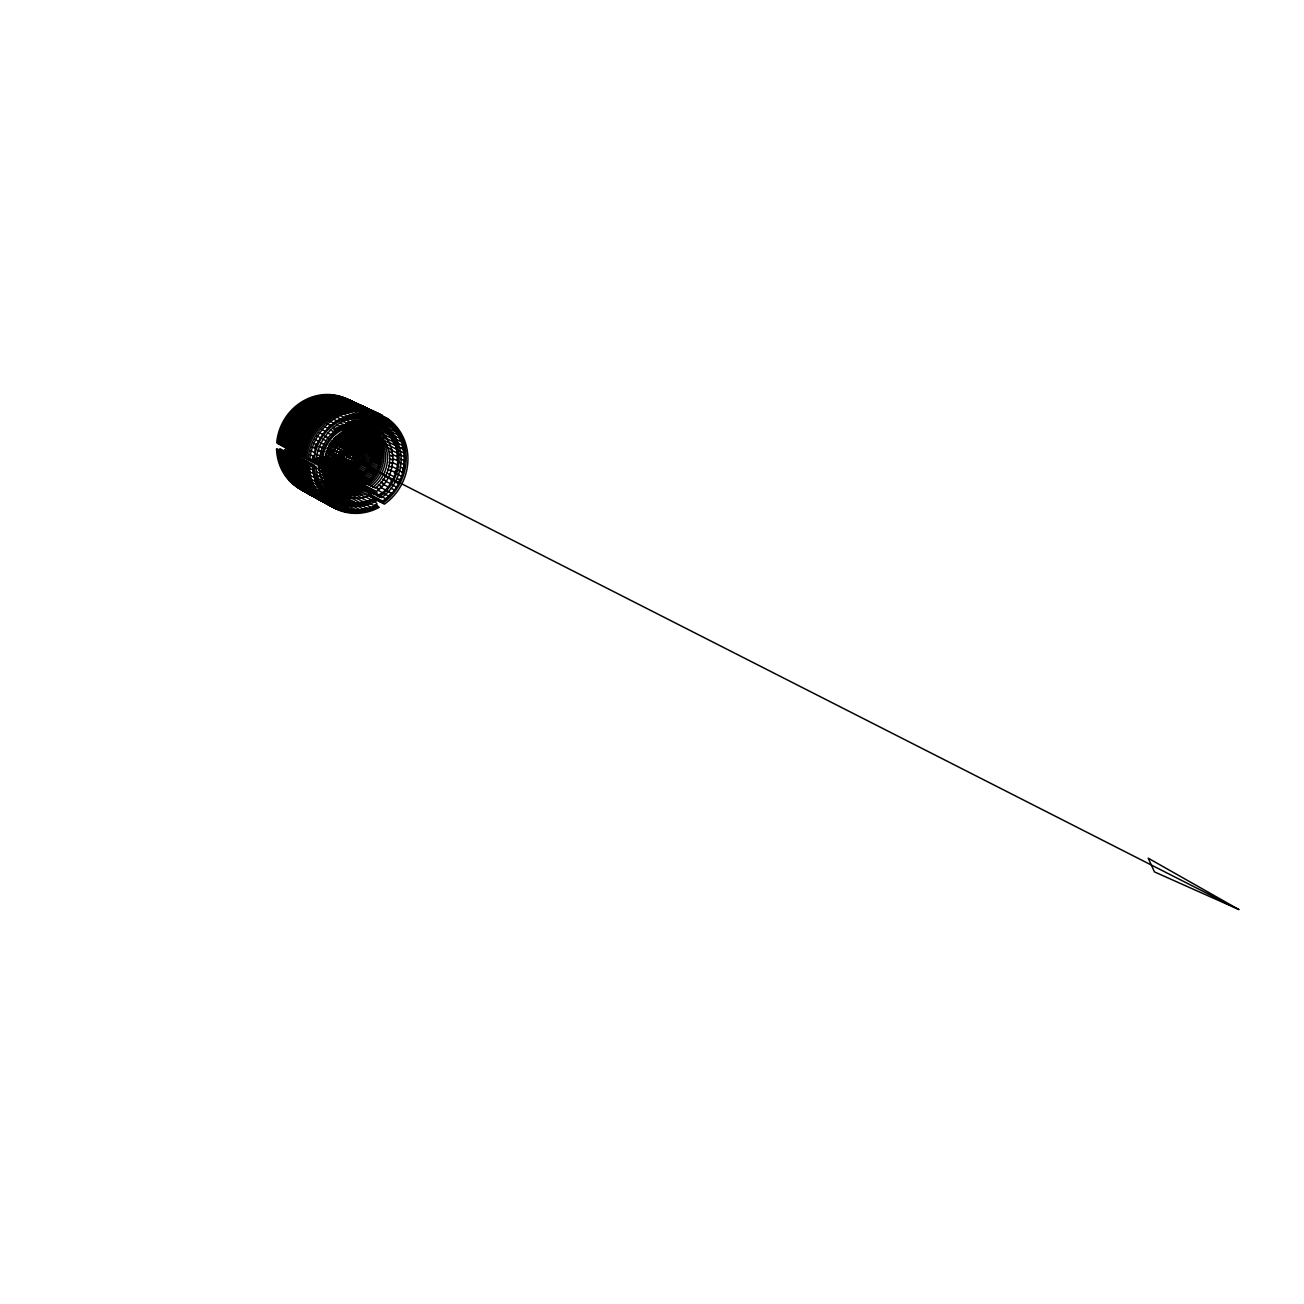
<?xml version="1.0" encoding="UTF-8"?>
<svg xmlns="http://www.w3.org/2000/svg" width="1304" height="1304" viewBox="0 0 1304 1304"><rect width="100%" height="100%" fill="white"/><g stroke="black" fill="none" stroke-linecap="round" stroke-linejoin="round"><path stroke-width="1.5" d="M325.87 455.063L325.576 464.746L317.084 460.296L317.149 458.389L325.609 463.67M326.359 464.729L326.652 455.047M371.966 451.233L372.031 449.309M380.833 453.662L380.507 463.295L371.721 458.878M277.948 443.767L277.964 443.425A50.84 47.466 -63.4 0 1 348.07 399.497L382.626 415.617L381.436 414.982A52.16 48.46 -63.3 0 0 309.684 460.133L276.725 442.757A50.791 47.433 -63.4 0 1 346.75 398.894L354.036 402.333M279.056 444.354L279.089 444.012A50.889 47.498 -63.4 0 1 349.244 400.035M280.067 444.876L280.083 444.534A50.938 47.531 -63.4 0 1 350.287 400.524M280.963 445.349L280.979 445.006A50.97 47.563 -63.4 0 1 351.232 400.964M281.729 445.756L281.745 445.414A51.003 47.58 -63.4 0 1 352.047 401.339M282.495 446.164L282.528 445.821A51.035 47.612 -63.4 0 1 352.862 401.73M283.278 446.571L283.294 446.229A51.068 47.629 -63.4 0 1 353.661 402.105L358.095 404.224M284.044 446.979L284.06 446.636A51.1 47.661 -63.4 0 1 354.476 402.48M284.81 447.386L284.826 447.044A51.133 47.677 -63.4 0 1 355.291 402.854M285.592 447.794L285.609 447.451A51.166 47.71 -63.4 0 1 356.106 403.229M286.358 448.201L286.375 447.859A51.198 47.726 -63.4 0 1 356.921 403.604M287.141 448.609L287.157 448.266A51.231 47.759 -63.4 0 1 357.736 403.979L359.725 404.973M287.907 449.016L287.923 448.674A51.263 47.775 -63.4 0 1 358.551 404.37M288.689 449.424L288.706 449.081A51.296 47.808 -63.4 0 1 359.366 404.745L364.647 407.255M289.455 449.831L289.488 449.489A51.329 47.824 -63.4 0 1 360.181 405.12M290.238 450.255L290.27 449.896A51.361 47.857 -63.4 0 1 360.996 405.495M291.02 450.662L291.036 450.304A51.394 47.873 -63.4 0 1 361.827 405.886M291.803 451.07L291.819 450.728A51.426 47.906 -63.4 0 1 362.642 406.261M292.585 451.477L292.601 451.135A51.459 47.922 -63.4 0 1 363.457 406.652M293.367 451.901L293.384 451.543A51.492 47.955 -63.4 0 1 364.289 407.027L370.434 409.945M294.15 452.309L294.166 451.95A51.524 47.971 -63.4 0 1 365.104 407.402M294.932 452.716L294.948 452.374A51.557 48.003 -63.4 0 1 365.935 407.793M295.715 453.14L295.747 452.781A51.589 48.02 -63.4 0 1 366.766 408.168M296.513 453.547L296.53 453.205A51.622 48.052 -63.4 0 1 367.581 408.559M297.296 453.971L297.312 453.613A51.655 48.069 -63.4 0 1 368.413 408.951M298.078 454.379L298.094 454.036A51.687 48.101 -63.4 0 1 369.244 409.326M298.893 454.819L298.909 454.46A51.72 48.134 -63.4 0 1 370.108 409.733L377.883 413.401M299.708 455.243L299.724 454.884A51.752 48.15 -63.4 0 1 370.955 410.124M300.621 455.715L300.637 455.373A51.785 48.183 -63.4 0 1 371.917 410.564M301.599 456.237L301.632 455.895A51.834 48.215 -63.4 0 1 372.96 411.053M302.691 456.807L302.707 456.465A51.867 48.248 -63.4 0 1 374.101 411.575M303.865 457.443L303.897 457.085A51.916 48.281 -63.4 0 1 375.34 412.162M305.152 458.111L305.169 457.753A51.981 48.329 -63.4 0 1 376.677 412.781M306.538 458.845L306.554 458.486A52.03 48.362 -63.3 0 1 378.127 413.45L379.334 414.085M308.037 459.627L308.054 459.285A52.095 48.411 -63.3 0 1 379.725 414.183L380.915 414.819M345.576 455.715L345.772 452.26L355.829 457.199L354.346 454.199L347.304 450.499M347.907 456.889L348.087 453.433M350.417 454.623L350.222 458.079L354.884 460.442L355.095 456.987M359.48 424.11L371.542 429.88A34.426 31.997 -63.3 0 0 325.006 458.535L322.903 457.443A34.377 31.948 -63.3 0 1 369.358 428.837L369.928 429.114M312.911 455.601L312.585 458.307L316.187 460.198L316.513 457.476A45.086 41.891 -63.3 0 1 378.144 421.257L364.745 414.998M314.313 459.204L314.639 456.498A45.004 41.826 -63.3 0 1 376.188 420.344L376.889 420.703M329.928 450.027L328.266 459.611L324.729 457.769M329.015 459.709L330.694 450.124L327.157 448.315M362.479 451.151L361.942 454.183L370.597 458.894M370.271 465.137L371.95 455.601M356.481 458.861L355.829 462.284L353.498 461.111M335.682 447.125L334.688 450.467L341.615 454.004L342.626 450.646L335.698 447.125M336.986 451.64L337.997 448.299M339.301 452.83L340.311 449.472M325.967 454.607L329.423 445.414M326.685 454.868L330.14 445.675M368.755 466.946L368.201 468.397L376.986 472.863L380.426 463.751L370.923 459.073M370.939 461.143L371.624 459.334M379.708 463.49L376.269 472.618L367.63 467.777L370.792 469.815M362.284 486.131L379.464 495.161C390.858 487.044 397.867 473.222 397.769 459.236C398.323 438.356 381.192 422.529 361.681 417.965M331.363 454.379L335.389 445.479M336.09 445.789L332.064 454.688L333.661 464.224M358.763 466.571L362.789 457.72M343.245 458.095L345.087 455.129M345.56 459.285L347.402 456.318M347.875 460.475L349.716 457.492M352.047 458.682L350.205 461.665L352.553 462.855L354.378 459.872M336.188 447.989L338.143 445.088M338.502 449.147L340.458 446.245M342.773 447.419L340.817 450.32L343.148 451.51L345.087 448.576L335.829 443.93M330.14 449.521L335.601 441.404M336.22 441.844L330.76 449.962L327.369 448.217M357.28 465.919L355.34 468.804L364.012 473.271L369.456 465.202L360.735 460.785M360.279 462.822L361.143 461.534M364.631 473.711L370.075 465.642M368.999 493.89L382.822 501.192C409.391 483.963 412.846 439.627 385.528 421.436L363.572 411.184M329.651 445.006L335.861 437.443M330.238 445.512L336.432 437.948M361.289 475.781L362.512 474.281L370.711 479.448M366.75 470.288L367.972 468.788L376.742 473.271L370.597 480.801M360.915 417.198L377.084 424.697C352.227 411.754 321.012 433.287 319.562 460.1L316.073 458.274M362.773 484.273L376.367 491.412C396.514 477.834 399.138 444.077 378.421 429.815M338.355 446.066L341.029 443.882M340.654 447.239L343.343 445.055M345.674 446.212L342.985 448.413L345.315 449.587L347.989 447.386L338.73 442.724M346.13 451.151L348.901 449.065L346.571 447.891M366.277 483.98L366.815 483.588A34.197 31.818 -63.4 0 0 376.432 472.341M367.598 484.68L368.135 484.289A34.23 31.85 -63.4 0 0 369.928 429.766L369.423 429.407M369.097 485.463L369.651 485.072A34.279 31.883 -63.4 0 0 371.444 430.499L370.923 430.124M370.809 486.343L371.347 485.952A34.328 31.915 -63.4 0 0 373.156 431.314L372.634 430.956M372.732 487.354L373.286 486.962A34.377 31.948 -63.3 0 0 375.096 432.243L374.574 431.885M372.553 496.465L371.395 497.264L369.749 496.384L370.906 495.585M373.384 496.906L372.227 497.704L384.37 504.143L385.528 503.328A52.16 48.46 -63.3 0 0 387.565 418.551L364.321 407.712M373.074 498.161L374.232 497.346M377.28 496.139L377.964 495.667A44.955 41.793 -63.3 0 0 380.132 493.955M373.938 498.601L375.096 497.802M374.884 499.106L376.041 498.307M379.056 497.085L379.757 496.612A45.004 41.826 -63.3 0 0 383.588 424.99L381.55 423.474M375.927 499.66L377.084 498.861M377.052 500.263L378.209 499.465M378.29 500.915L379.464 500.117M379.643 501.632L380.801 500.834M381.078 502.399L382.251 501.6A52.03 48.362 -63.3 0 0 391.591 492.782M382.659 503.23L383.832 502.431A52.095 48.411 -63.3 0 0 385.854 417.753L385.56 417.573M361.061 487.598L361.746 487.125A44.385 41.369 -63.4 0 0 363.897 485.43M361.893 488.038L362.577 487.566A44.417 41.386 -63.4 0 0 364.729 485.87M363.425 488.006L360.214 487.142M366.424 486.767A44.483 41.435 -63.4 0 1 364.272 488.446L363.588 488.918L365.397 489.652A34.328 31.915 -63.4 0 1 320.817 463.572L320.784 462.887M364.435 489.375L365.104 488.902A44.515 41.451 -63.4 0 0 367.272 487.207M366.962 490.712L367.647 490.239A44.597 41.516 -63.4 0 0 369.814 488.544M368.494 490.679L366.114 490.255L366.799 489.782A44.564 41.5 -63.4 0 0 368.967 488.087M369.57 492.081L370.255 491.608A44.678 41.581 -63.4 0 0 372.422 489.897M371.64 493.173L372.325 492.7A44.76 41.646 -63.4 0 0 374.509 491.005M370.58 496.824L371.738 496.025M374.183 494.509L374.867 494.037A44.841 41.712 -63.4 0 0 377.052 492.325M369.896 480.41L361.762 485.447L349.716 479.122M362.121 486.131L370.255 481.094M341.273 466.962L344.174 465.169M344.223 466.05L341.632 467.631L336.562 465.006M347.141 473.922L358.323 467.093L354.721 465.251M348.804 473.792L350.091 472.993M353.074 480.899L364.256 474.086M336.204 437.133L344.403 432.097M336.579 437.834L344.761 432.798M335.992 441.029L344.158 436.009L340.719 434.313M336.35 441.73L344.517 436.693M335.845 444.974L343.995 439.953L340.572 438.258M336.204 445.658L344.354 440.638M332.83 462.561L335.128 461.143M333.172 463.246L334.313 462.529L341.208 465.984M377.85 506.245L377.557 506.425A52.095 48.411 -63.3 0 1 307.907 466.832L307.874 465.414M345.43 458.503L342.463 460.214L349.439 463.8L352.406 462.072L343.115 457.329M376.285 505.414L375.976 505.577A52.03 48.362 -63.3 0 1 306.407 466.033L306.375 464.599M346.897 452.618L349.88 450.891M362.919 410.32L380.866 418.682C366.668 411.2 348.673 413.075 335.584 422.056C327.972 427.174 321.843 434.379 317.883 442.659C312.846 446.18 316.872 463.751 309.553 458.568M361.469 486.962L360.882 487.272A34.197 31.818 -63.4 0 1 326.831 482.985M362.789 487.647L362.202 487.957A34.23 31.85 -63.4 0 1 325.299 480.801M364.289 488.446L363.702 488.755A34.279 31.883 -63.4 0 1 323.278 476.579M367.907 490.353L367.32 490.663A34.377 31.948 -63.3 0 1 322.675 464.55L322.658 463.865M374.248 500.1L371.868 501.29A45.004 41.826 -63.3 0 1 314.166 465.821L314.15 464.974M350.76 470.858L332.064 459.252L335.242 457.932M334.394 460.361L337.524 459.122M336.693 461.551L339.822 460.296M340.931 444.908L344.077 443.67M343.245 446.082L346.408 444.827M348.738 445.984L345.576 447.239L347.907 448.413L351.053 447.158L341.762 442.512M348.755 450.076L352.015 449.212M340.344 461.893L343.588 461.029M342.659 463.083L345.902 462.219M344.973 464.273L348.233 463.409M343.832 482.871L352.911 480.964M348.315 482.741L345.397 483.344L354.199 487.892M361.713 486.31L352.569 488.234L347.402 485.495M332.536 472.716L328.054 473.662L335.487 478.438M335.34 478.356L340.491 477.264M338.013 478.584L335.438 479.138L330.401 476.449M344.81 431.934L354.003 430.043L350.531 428.364M344.924 432.732L354.101 430.842M338.486 469.522L331.998 470.206L347.435 479.35M337.834 474.933L346.994 473.971M347.027 474.77L337.866 475.732L346.44 480.247L355.65 479.269M355.617 478.47L346.408 479.448L332.601 472.244M353.922 435.715L344.68 436.644L340.947 434.933M353.889 434.9L344.647 435.846L341.077 434.069L346.326 436.481M288.184 452.341L287.972 449.293L319.398 465.887C318.665 493.075 351.281 512.439 374.639 498.177L367.777 494.542M336.073 461.975L339.382 461.763M338.372 463.164L341.697 462.969M343.995 464.142L340.686 464.354L344.012 464.159L348.641 466.555L345.332 466.767L331.509 459.611L334.802 459.399M343.001 465.561L346.326 465.349M346 445.789L349.325 445.593M351.656 446.767L348.331 446.962L358.307 452.064L348.641 446.702L351.314 448.56M350.662 448.136L353.987 447.924L342.365 442.121M333.775 460.785L337.084 460.589M341.371 443.474L344.68 443.278M343.685 444.631L346.994 444.436M349.619 451.673L352.928 451.689L350.613 450.516M345.038 460.638L341.729 460.605L346.375 463.001L349.684 463.018L342.724 459.448M344.044 461.812L347.369 461.828M332.047 466.245L341.11 466.995M331.933 467.044L342.072 471.641M334.835 467.288L337.736 467.533M331.884 466.18L340.556 470.695L349.684 471.461M353.645 441.388L344.517 440.605L340.784 438.877M336.253 458.617L333.009 458.144L347.304 465.479L350.548 464.599L341.273 459.839M335.291 459.334L338.551 459.807M339.904 461.697L343.164 462.186M342.218 462.904L345.478 463.376M344.549 464.094L347.809 464.566L337.932 459.301M349.179 448.935L352.422 449.424L349.179 448.951L356.742 453.01L349.733 449.489M351.51 450.108L354.769 450.597L349.684 448.038M330.059 477.557L335.161 478.356M332.438 478.747L334.981 479.138M334.672 481.469L343.669 482.887M334.509 482.268L341.713 483.393M352.292 487.452L343.245 486.05L329.684 478.812M363.49 431.51L350.825 428.282M354.28 430.825L363.327 432.309L368.038 438.405M309.081 458.584L321.289 465.006L322.284 472.195L325.527 480.768L330.743 488.087L337.622 493.694L345.723 497.248L356.758 498.503L363.457 497.492L371.542 494.395L367.94 492.488M359.774 420.54L373.775 427.027C351.151 415.487 322.936 434.917 321.469 459.252L317.98 457.427M334.443 459.986L331.297 459.106L345.984 465.935L332.161 458.796M333.579 460.296L336.742 461.16M335.878 461.486L339.04 462.349M338.192 462.675L341.355 463.556M340.507 463.865L343.669 464.746M351.819 447.288L348.657 446.408L356.481 449.619L342.544 442.659M350.988 447.582L354.15 448.462M341.713 442.936L344.843 443.8M280.115 452.488L279.855 448.657L312.878 466.18C313.107 482.072 322.055 497.802 336.35 505.121C343.946 509.082 352.748 510.614 361.257 509.603C365.511 508.788 385.577 505.333 372.83 501.453M371.493 459.693L374.933 460.98M329.244 471.657L338.714 476.531M333.628 473.352L332.275 472.83L340.214 477.117M337.671 474.917L334.981 473.874L343.229 478.275M346.245 479.432L329.097 471.559M345.984 441.159L351.004 443.115M367.728 469.081L371.265 470.467M344.289 429.635L354.166 434.053M354.248 434.395L359.219 436.351M369.26 440.296L372.439 441.551M354.395 434.966L362.854 438.291M352.553 438.731L364.077 443.278M375.503 452.635L380.801 454.737M368.217 455.259L371.77 456.677M361.273 438.258L366.326 440.344M369.7 441.73L378.258 445.251M354.574 440.703L359.611 442.773M361.289 443.474L369.798 446.979M354.639 445.952L361.452 448.739M328.885 454.493L332.227 455.911M363.523 432.635L366.587 433.939M349.928 429.701L353.074 431.053M361.159 432.357L372.7 437.411M346.864 431.135L357.834 435.927M326 459.464L329.309 460.915M349.733 434.428L352.879 435.813M363.946 439.366L347.712 432.113L354.378 436.367M318.469 462.252L326.701 465.919M1238.8 909.507L1154.431 871.871L1148.237 858.195L1238.8 909.507L343.963 454.46M365.316 434.949L373.71 438.698M348.967 438.193L345.984 436.84L348.103 438.845M348.559 433.091L355.095 436.074M360.051 438.323L365.006 440.589M355.976 429.244L362.316 432.146M366.228 436.09L369.619 437.655M345.967 434.476L349.602 436.139M346.359 438.421L352.634 441.306M356.041 429.717L360.703 431.868M347.043 437.851L355.079 441.551M352.487 402.202L355.258 403.539M358.6 405.055L357.263 404.484M361.045 406.18L359.692 405.609M361.257 409.945L373.971 415.878M361.045 439.481L366.082 441.811M346.391 439.008L351.004 441.159M359.496 409.863L370.369 414.949M366.489 413.401L388.478 423.702M365.544 414.134L391.249 426.196M355.438 429.896L359.105 431.608M372.276 439.66L375.715 441.274M349.733 439.611L356.269 442.675M353.906 409.798L362.919 414.036M364.387 415.096L393.792 428.918M351.95 410.695L359.138 414.085M342.61 433.792L347.956 436.318M351.477 477.916L354.623 479.383M357.345 410.043L366.277 414.264M386.897 427.549L396.106 431.885M348.184 411.037L355.356 414.444M391.151 431.738L398.16 435.063M358.453 429.016L355.177 427.435M359.154 416.921L370.026 422.056M360.947 418.535L384.713 429.815A44.792 41.679 -63.4 0 0 377.345 422.04L375.291 420.524M357.263 417.035L366.31 421.322M346.228 412.569L351.591 415.112M361.795 420.263L387.435 432.439M391.184 434.232L399.953 438.388M353.514 416.661L362.528 420.947M364.778 432.178L356.725 428.364L362.968 432.064M353.889 429.652L357.492 431.347M363.751 441.437L367.157 443.05M342.137 437.59L358.518 445.919M362.088 422.023L389.88 435.357M358.339 420.393L367.353 424.68M351.493 417.557L358.681 420.98M361.11 422.398L381.11 431.934M342.528 413.58L347.891 416.139M396.204 439.383L401.469 441.893M356.774 420.605L363.963 424.028M357.981 429.097L366.163 432.993M343.05 430.711L346.554 432.39M376.774 449.945L380.279 451.624M357.443 443.784L349.162 439.839L350.205 440.833M335.943 465.528L340.637 467.761M355.959 485.381L359.056 486.865M359.888 423.034L383.572 434.346M382.838 434.134L392.015 438.519M353.351 420.279L360.523 423.702M347.956 417.916L355.128 421.339M358.421 423.882L385.772 437.003M338.91 414.884L344.24 417.443M351.672 421.192L357.051 423.767M397.41 443.001L402.675 445.528M355.943 428.266L367.565 433.824A33.969 31.638 -63.4 0 0 359.692 424.859L377.28 433.303A34.426 31.997 -63.3 0 1 375.454 488.103L365.642 482.969A34.165 31.801 -63.4 0 0 367.272 481.632M373.254 440.899L376.726 442.561M345.674 419.627L351.053 422.219M378.584 435.503L387.712 439.888M348.201 421.567L353.563 424.142M357.133 428.983L368.95 434.656M352.357 429.391L355.894 431.086M357.133 436.4L347.223 431.64L360.1 438.095M349.896 478.079L352.976 479.562M335.373 416.481L340.703 419.057M398.339 446.718L403.621 449.261M388.364 442.105L395.34 445.463M382.056 439.432L389.374 442.952M341.958 420.817L347.32 423.392M346.554 423.164L350.124 424.892M356.611 428.869L370.336 435.471M347.532 431.901L361.599 438.682M364.778 442.61L368.217 444.273M353.563 442.463L358.616 444.892M340.654 437.459L347.76 440.882M340.752 468.397L348.559 472.162M383.474 437.003L393.938 442.072M356.041 428.706L372.064 436.596L377.736 443.849L370.695 440.41M356.025 428.886L364.875 433.189M385.218 443.556L396.498 449.179M398.991 450.532L404.256 453.075M333.742 419.269L337.28 420.98M343.18 424.256L346.734 425.984M340.132 423.229L343.702 424.957M386.261 446.881L391.738 449.554M349.488 433.091L358.6 437.508M327.451 467.631L332.243 469.945M326.799 473.319L329.993 474.868M359.073 430.499L366.277 434.02M390.287 449.636L397.264 453.042M399.301 454.395L404.566 456.971M339.904 425.658L343.457 427.402M328.706 420.589L334.003 423.181M357.084 436.905L348.135 432.553L353.857 434.802L359.985 441.763M361.893 431.249L353.335 427.06L371.738 436.302M358.518 430.369L367.663 434.835M336.66 425.137L340.214 426.881M347.304 430.695L363.262 438.584L369.293 445.495L360.572 441.208L358.649 439.008M388.788 451.298L392.439 453.091M345.739 430.744L362.545 439.057L347.174 432.341M346.799 432.031L362.675 439.155L368.706 446.066M392.455 454.395L397.687 456.971M347.891 440.181L351.265 441.828M352.96 442.659L359.79 446.001M340.914 438.177L346.147 440.736M353.791 485.414L357.443 487.207M330.238 476.824L335.161 479.236L329.961 476.465M369.048 435.666L359.757 431.102L362.561 432.765M347.76 431.037L361.355 437.704M336.758 427.402L340.295 429.146M401.061 459.155L404.582 460.882M327.353 423.898L330.89 425.626M333.368 427.386L336.905 429.114M389.391 454.949L392.83 456.644M329.749 462.757L334.492 465.088M342.333 469.782L346.929 472.032M327.239 464.142L330.613 465.789M347.712 477.949L351.346 479.725M361.224 424.941L360.654 424.664A34.148 31.785 -63.4 0 0 358.812 423.914M362.267 425.446L361.697 425.169A34.165 31.801 -63.4 0 0 357.964 423.767M363.457 426.017L362.887 425.74A34.197 31.818 -63.4 0 0 357.182 423.833M364.778 426.652L364.207 426.375A34.23 31.85 -63.4 0 0 350.483 423.751M366.294 427.37L365.723 427.093A34.279 31.883 -63.4 0 0 351.966 424.485M367.989 428.185L367.418 427.908A34.328 31.915 -63.4 0 0 336.171 431.347M361.012 431.836L370.45 436.481M359.105 431.021L365.853 434.362M356.595 430.564L372.455 438.405M348.168 431.363L359.855 437.117M357.426 440.002L369.521 445.952L371.933 455.08M347.989 435.862L368.787 446.212L371.2 455.324M333.759 429.44L337.296 431.168M392.504 458.356L397.72 460.931M399.04 462.203L404.305 464.794M345.723 436.596L354.346 440.85L360.963 447.125L352.308 442.822M351.884 426.815L360.279 430.988M346.88 430.858L358.339 436.53M389.423 458.552L392.863 460.263M324.452 426.604L327.972 428.348M346.913 438.046L353.808 441.453L360.426 447.728L345.087 440.1M330.287 429.945L333.824 431.706M392.178 462.317L397.41 464.909M328.461 468.788L333.319 471.168M326.147 473.743L331.02 476.156M348.771 431.934L356.84 435.943M348.005 432.537L363.751 440.377M347.19 440.279L350.613 441.974M400.181 466.962L403.686 468.707M345.919 440.067L350.939 442.578M355.862 445.023L361.273 447.696L362.871 457.036M341.061 438.03L344.631 439.807L353.759 440.589L345.152 436.335L343.702 436.204L352.145 440.442M345.038 440.198L360.507 447.875L362.121 457.231M389.146 462.154L392.585 463.865M321.762 429.538L325.267 431.282M327.418 432.798L330.939 434.542M322.642 439.089L326.163 440.833M329.26 463.001L335.682 466.196M348.967 428.674L352.373 430.369M347.435 431.412L355.34 435.34M391.493 466.262L396.726 468.869M397.541 469.929L402.789 472.553M388.51 465.74L391.95 467.451M346.424 468.592L351.656 471.2M341.697 470.108L345.315 471.901M345.478 431.673L352.243 435.063M354.981 442.578L346.261 438.193L347.304 439.203M319.284 432.667L322.789 434.428M370.955 458.894L379.741 463.311L380.067 453.678L371.265 449.342L370.972 458.519L374.248 460.556M324.843 435.911L328.363 437.671M326.016 437.166L329.537 438.926M346.424 485.74L351.118 488.103M352.096 427.419L358.665 430.727M355.65 430.727L373.466 439.692M351.526 432.928L377.704 446.131M390.45 470.125L395.666 472.749M349.961 450.336L355.796 453.303L357.638 456.074L353.449 452.129M387.565 469.261L391.004 470.988M396.367 473.711L401.616 476.351M351.298 451.477L358.307 454.998L359.333 458.226L357.003 457.036L355.959 453.808M347.549 449.717L355.112 454.004L350.45 451.64M356.709 454.509L362.088 457.411L358.078 466.262L353.596 463.914M343.571 449.016L345.902 450.173L344.044 453.173L341.729 451.999M348.315 451.363L350.613 452.537M390.858 488.169L394.362 489.945M328.706 463.197L336.856 467.305M354.069 476.449L357.573 478.209M327.842 469.098L334.394 472.407M340.8 475.422L344.37 477.215M331.02 475.08L336.269 477.72M364.827 441.6L347.125 432.651L347.972 433.629M317.051 436.009L320.556 437.769M356.09 456.693L358.421 457.867L358.421 461.323L356.09 460.133M386.31 472.684L394.167 476.808M396.644 478.258L400.132 480.035M340.148 469.978L343.702 471.771M328.755 475.781L332.031 477.443M349.081 440.1L356.155 443.686M341.159 451.217L343.474 452.39L342.822 455.829L339.676 454.167L340.328 457.525L342.626 458.715L341.974 455.357M345.69 453.433L347.989 454.607L347.337 451.282M354.15 457.688L357.312 459.334L356.66 455.976L349.668 452.455L350.32 455.781M355.34 459.497L357.687 460.687L356.66 464.028L354.329 462.838M342.104 453.058L344.419 454.248L344.207 457.704L341.159 456.302M315.095 439.497L318.6 441.274M344.892 485.512L349.521 487.843M350.613 427.174L357.068 430.45M346.685 436.351L369.211 447.826M342.251 436.09L350.515 440.312M320.556 442.806L324.077 444.582M384.745 475.976L388.168 477.72M387.321 477.525L392.52 480.165M352.911 460.328L355.242 461.518L353.4 464.501L351.086 463.311M394.884 481.812L398.372 483.588M353.824 461.991L356.155 463.181L354.215 466.098L351.884 464.892M338.046 468.413L329.765 464.191L330.825 465.186M352.911 429.945L374.476 440.98M320.588 446.767L324.093 448.56M333.025 452.928L339.953 456.465L340.996 459.693L331.77 454.966M313.4 443.132L316.888 444.925M382.903 479.138L386.326 480.899M318.909 446.506L322.414 448.315M354.509 464.631L357.964 466.408L349.847 471.412L332.65 462.61M339.35 457.443L343.506 461.388L339.35 457.427M385.283 480.997L390.483 483.654M342.642 459.318L344.957 460.491L343.474 457.492M351.672 463.898L353.987 465.088L351.314 467.288L348.999 466.098M332.145 471.918L335.47 473.629M345.739 428.136L350.743 430.711M349.765 434.542L365.902 442.838M345.625 432.683L350.613 435.243M371.216 450.874L380.018 455.389M339.333 435.161L342.707 436.905M357.345 444.794L348.364 440.198L351.787 443.425M391.135 484.338L396.367 487.011M328.673 452.944L332.064 454.688L328.51 453.058M342.316 460.051L346.962 462.447L341.876 459.513L344.647 461.257M331.982 455.455L336.562 457.818L334.72 455.063M333.074 456.107L335.03 458.763L333.058 456.107L340.002 459.66L341.958 462.333L332.732 457.59M335.617 458.111L333.791 457.508M349.081 465.055L351.412 466.262L348.25 467.533L345.935 466.327M329.26 471.526L333.922 473.939M337.035 475.536L340.588 477.362M329.733 477.019L333.058 478.731M331.672 479.269L335.258 481.111M338.844 482.936L347.907 487.598M360.8 449.538L343.571 440.654L344.24 444.599M319.398 450.239L322.887 452.048M355.21 468.935L363.897 473.401L355.78 478.421L341.876 471.298M380.768 482.089L384.191 483.849M311.982 446.881L315.47 448.674M317.605 450.353L321.094 452.162M382.92 484.224L388.119 486.897M332.161 458.535L343.685 464.485L331.77 457.867L334.443 459.725M332.129 459.187L341.289 463.931M334.183 466.93L339.219 469.522M339.333 475.569L348.07 480.084M328.037 471.07L344.989 479.823M329.863 475.324L335.014 477.981M338.453 479.758L341.925 481.551M350.727 427.745L355.454 430.19M339.187 439.106L342.544 440.85M361.159 475.895L370.026 480.296L376.171 472.765L367.402 468.299L365.446 470.695L373.987 475.438M378.404 484.86L381.811 486.62M310.89 450.728L314.362 452.537M328.918 471.689L343.49 479.236M351.884 429.978L375.487 442.268M362.3 439.448L378.209 447.712M342.414 436.807L348.901 440.165M362.202 452.667L370.906 457.199M316.66 454.297L320.148 456.107M324.892 458.372L328.282 460.133L330.727 469.293L327.19 467.435M380.295 487.24L385.479 489.929M386.375 490.63L391.575 493.336M350.205 472.097L346.782 470.32L358.127 476.971M336.024 465.202L340.996 467.794M346 470.402L349.57 472.26L340.458 471.494L328.967 464.55L337.948 469.44M330.271 462.464L340.409 470.63M329.374 462.578L332.911 464.42L331.281 455.047M329.83 463.23L339.871 471.249M375.78 487.354L379.187 489.13M331.509 472.227L336.546 474.852M327.663 471.2L341.974 478.666M330.368 479.057L346.31 487.354M371.999 418.405L371.298 418.046A44.841 41.712 -63.4 0 0 358.714 414.444M373.466 419.106L372.765 418.731A44.89 41.744 -63.4 0 0 349.521 415.357M375.096 419.872L374.378 419.497A44.955 41.793 -63.3 0 0 333.4 423.083M364.908 415.031L367.353 416.237M368.347 416.693L367.647 416.335A44.727 41.614 -63.4 0 0 365.25 415.275M369.44 417.215L368.739 416.84A44.76 41.646 -63.4 0 0 363.881 414.9M370.662 417.785L369.961 417.41A44.792 41.679 -63.4 0 0 362.561 414.753M366.962 444.061L348.82 434.591L351.379 437.508M310.075 454.64L313.547 456.449M377.41 489.994L382.577 492.684M383.653 493.466L388.853 496.188M345.919 439.807L359.692 447.027M379.105 465.104L370.369 460.524L369.814 461.975L378.486 466.734M331.265 441.078L334.639 442.838M319.562 461.176L326.375 464.909L329.276 473.906L325.87 472.113L329.358 474.069L335.095 481.29M312.552 458.568L324.794 465.658A34.426 31.997 -63.3 0 0 369.488 491.804L359.708 486.653A34.165 31.801 -63.4 0 1 327.222 483.654M328.086 467.239L331.477 469.032L329.032 459.888M328.021 467.321L331.558 469.179L337.622 476.074M349.488 479.155L361.599 485.512L352.471 487.452L328.429 474.786M328.152 471.624L340.474 478.079M329.015 477.362L334.068 480.002M342.463 431.983L348.967 435.406M347.011 437.541L369.635 449.456M357.948 457.166L361.387 458.975M329.244 463.393L334.394 466.115M325.886 467.06L330.971 469.733L337.051 476.628L328.282 471.852L331.721 473.808M380.735 496.091L385.935 498.829M330.287 472.928L338.958 477.492M329.048 478.861L344.696 487.093M352.015 430.597L376.497 443.556M345.853 429.326L349.113 431.053M349.684 435.569L368.038 445.283M342.512 437.508L347.272 440.035M331.314 445.283L334.688 447.06M333.025 463.376L348.054 471.314M336.318 474.395L344.745 478.861M318.143 466.767L321.632 468.609M331.395 479.432L336.106 481.926M345.381 439.921L355.03 445.039M368.494 466.636L359.871 462.072L359.007 463.36L367.516 468.071M325.006 472.325L328.543 474.2L325.641 465.202L317.149 460.752L317.622 462.186M314.508 467.077L319.741 469.847M325.348 472.798L328.755 474.591L334.476 481.828M364.712 493.988L368.315 495.895M318.779 470.288L322.267 472.146M346.75 485.398L352.129 488.25L343.082 486.848L327.467 478.568M331.102 479.35L337.508 482.741M338.893 483.556L330.76 479.236L334.509 481.421M332.015 479.953L340.295 484.371M343.8 441.974L361.078 451.2M366.424 469.489L375.079 474.102M351.428 464.583L356.514 467.288M328.608 463.49L335.584 467.223M326.897 468.217L332.047 470.972M364.24 496.188L371.086 499.839M359.594 494.2L364.973 497.068M328.266 477.655L341.697 485.186M316.953 471.885L320.442 473.743M307.923 467.337L313.139 470.108M319.79 473.694L323.278 475.569M325.951 477.28L342.675 486.702M364.484 441.681L378.714 449.309M371.167 452.39L379.953 457.101M337.948 436.025L341.257 437.785M353.922 469.733L362.447 474.297M330.597 466.131L335.535 468.772M337.182 469.652L353.987 478.649M335.242 474.216L341.729 477.688M328.787 479.024L337.606 483.751M374.835 504.632L379.252 507.337A52.16 48.46 -63.3 0 1 309.537 467.712L309.504 466.278L276.562 448.739L276.595 450.141A50.791 47.433 -63.4 0 0 306.717 492.097M356.204 495.031L361.567 497.9M360.605 497.492L367.418 501.143M319.35 476.041L324.582 478.861M316.285 474.721L321.534 477.525M369.374 503.148L374.525 505.903M351.232 430.711L371.64 441.697M350.531 436.547L363.262 443.376M337.801 439.953L341.094 441.73M359.871 476.693L368.445 481.306M325.315 459.937L328.722 461.763M333.335 464.142L346.44 471.184M327.288 474.607L350.695 487.207M330.042 479.758L339.007 484.566M328.298 478.878L340.409 485.381M327.989 478.764L341.795 486.196M310.254 472.113L313.726 473.988M349.179 493.597L358.111 498.389M320.963 479.138L326.212 481.958M355.161 497.525L363.669 502.089M317.703 478.323L322.936 481.143M342.561 432.993L347.32 435.569M340.996 437.378L345.658 439.888M329.684 464.517L336.758 468.332M348.103 479.448L359.985 485.87M324.598 473.091L329.765 475.878M327.614 478.617L337.328 483.849M327.94 484.159L354.639 498.536M364.093 503.637L370.939 507.321M321.11 481.111L328.119 484.892M309.407 474.949L314.623 477.769M350.906 497.818L359.855 502.643M328.103 485.854L351.2 498.324M323.294 483.784L330.303 487.582M319.48 481.763L324.745 484.599M330.091 488.201L347.842 497.786M355.976 443.425L370.075 451.07M319.317 463.099L326.147 466.799M326.163 468.413L333.123 472.195M362.153 505.675L367.288 508.446M325.723 486.213L332.748 490.027M328.592 488.234L344.5 496.857M324.859 486.473L335.405 492.195M319.643 483.8L341.306 495.634M327.304 489.065L352.243 502.594M348.298 435.846L351.542 437.606L352.145 440.247M329.57 471.787L332.438 473.352M329.227 488.332L355.829 502.839M356.758 505.544L363.572 509.245M320.458 486.017L329.227 490.793M310.303 481.209L317.279 484.99M327.19 490.418L348.51 502.024M321.354 487.745L331.917 493.482M328.918 492.325L344.875 501.013M322.512 489.163L334.835 495.879M333.579 464.892L344.827 471.054M332.601 477.965L349.081 486.962M323.881 490.239L341.355 499.66M351.314 505.088L359.806 509.717M312.063 484.566L319.04 488.381M345.348 504.029L356.057 509.897M331.053 467.142L352.341 478.829M327.157 469.538L334.215 473.417M325.56 474.297L330.792 477.166M314.085 487.761L321.061 491.592M352.308 509.734L322.039 493.14A44.678 41.581 -63.4 0 0 341.632 500.051M314.606 489.799L323.343 494.591M364.892 443.018L379.219 450.907M330.336 442.447L333.661 444.289M357.263 458.682L360.67 460.556M328.445 456.498L331.852 458.389M330.026 465.544L339.121 470.548M310.694 478.959L315.927 481.844M321.958 494.607L348.608 509.245M315.372 491.592L325.886 497.362M323.702 496.742L344.973 508.446M318.094 494.118L328.624 499.905M318.437 494.689L341.42 507.337M318.583 495.21L337.997 505.903M318.861 495.455L334.704 504.192M344.012 443.295L361.371 452.863M351.754 466.343L355.079 468.185M325.723 461.486L329.146 463.393M342.577 434.004L345.69 435.732M331.086 466.539L334.558 468.462M345.071 478.829L358.355 486.213M331.33 477.769L347.483 486.702M371.118 453.922L379.904 458.812M336.562 436.873L339.806 438.682M325.967 451.543L329.341 453.433M352.634 470.532L361.012 475.178M335.307 466.522L343.197 470.923M323.229 466.49L326.668 468.397M326.359 469.668L335.291 474.64M324.761 474.526L345.87 486.457M356.334 444.778L370.499 452.684M336.416 440.817L339.659 442.626M322.365 456.612L325.772 458.503M358.567 477.492L367.011 482.203M329.847 467.272L350.711 478.992M327.32 470.76L336.367 475.862M370.678 447.386L379.725 452.504M361.664 455.699L370.303 460.589M326.88 476.367L332.83 479.742M333.857 466.392L341.583 470.793M352.895 449.538L361.648 454.526M328.722 458.095L332.145 460.051M326.147 463.05L329.586 465.006M377.883 468.348L369.276 463.425L368.184 466.327L376.66 471.592M342.104 478.193L356.742 486.555M323.718 468.022L327.19 469.994M331.852 479.122L344.256 486.213M358.453 447.142L370.923 454.314M329.407 443.833L332.683 445.723M348.738 466.245L353.645 469.065M326.326 476.71L333.84 481.013M371.07 455.455L379.839 460.524M351.346 471.314L359.578 476.074M330.205 468.283L349.081 479.171M335.161 437.736L338.355 439.578M329.945 448.299L333.253 450.222M358.144 464.631L366.554 469.505M332.406 466.278L335.242 467.924M371.135 448.804L374.558 450.793M335.03 441.665L338.209 443.523M364.468 471.885L372.895 476.775M357.28 478.291L365.56 483.099M320.621 457.264L325.707 460.231M330.515 478.91L337.899 483.197M335.226 481.404L343.082 486.001M327.532 478.291L334.101 482.121M353.156 451.021L361.942 456.172M361.404 457.215L370.01 462.284M327.288 458.682L332.438 461.714M324.826 463.588L330.026 466.636M331.412 472.961L337.654 476.628M339.203 477.541L355.112 486.897M324.223 469.554L327.695 471.592M362.365 450.613L365.739 452.618M363.49 432.357L371.33 437.003L359.17 431.119L371.444 437.117L377.117 444.371L350.401 430.793L359.822 435.927L360.148 437.264M371.021 456.987L379.79 462.235M368.722 464.876L377.263 469.962M345.788 466.131L352.194 469.962M333.775 438.584L336.905 440.475M328.478 445.218L331.721 447.174M355.894 461.697L359.236 463.702M354.003 463.947L365.593 470.94M327.614 448.82L332.536 451.803M325.397 454.819L328.738 456.824M355.992 479.09L364.126 483.996M318.893 457.867L325.658 461.942M325.234 465.104L330.45 468.266M325.299 471.429L328.217 473.189M363.49 473.075L371.803 478.112M327.548 460.231L332.732 463.376M330.287 473.189L353.498 487.24M333.694 472.162L341.061 476.628M361.143 458.731L369.7 463.979M345.642 470.972L356.693 477.851M329.178 473.433L347.076 484.599M355.21 463.197L358.535 465.267M325.12 456.449L328.445 458.535M354.688 479.888L362.675 484.892M356.416 467.207L364.631 472.374M328.575 451.331L331.819 453.384M350.01 451.07L352.781 452.83M364.077 462.284L360.866 460.247L369.521 465.039L371.2 455.503L362.463 450.972L360.067 441.909M351.64 450.076L354.411 451.836M371.738 411.151L372.015 411.33A51.557 48.003 -63.4 0 1 378.91 417.215M372.569 411.542L372.846 411.722A51.589 48.02 -63.4 0 1 381.762 419.855M373.4 411.917L373.677 412.097A51.622 48.052 -63.4 0 1 382.594 420.247M370.075 410.385L370.352 410.564A51.492 47.955 -63.4 0 1 379.268 418.698M370.906 410.76L371.184 410.939A51.524 47.971 -63.4 0 1 380.1 419.089M368.429 409.619L368.706 409.798A51.426 47.906 -63.4 0 1 375.585 415.666M369.26 409.994L369.537 410.173A51.459 47.922 -63.4 0 1 376.416 416.041M367.598 409.228L367.875 409.407A51.394 47.873 -63.4 0 1 374.753 415.275M365.136 408.087L365.413 408.266A51.296 47.808 -63.4 0 1 372.276 414.118M363.783 407.5L362.137 406.75M383.979 416.84L384.256 417.019A52.03 48.362 -63.3 0 1 402.284 472.912M381.175 415.536L381.453 415.715A51.916 48.281 -63.4 0 1 395.617 431.51M382.528 416.172L382.805 416.351A51.981 48.329 -63.4 0 1 400.654 440.736M379.92 414.949L380.197 415.128A51.867 48.248 -63.4 0 1 391.053 425.74M377.736 413.938L378.013 414.118A51.785 48.183 -63.4 0 1 388.853 424.697M378.779 414.427L379.056 414.607A51.834 48.215 -63.4 0 1 388.022 422.789M375.911 413.091L376.188 413.27A51.72 48.134 -63.4 0 1 385.136 421.436M376.774 413.498L377.052 413.678A51.752 48.15 -63.4 0 1 386 421.844M374.232 412.308L374.509 412.488A51.655 48.069 -63.4 0 1 381.404 418.372M375.063 412.7L375.34 412.879A51.687 48.101 -63.4 0 1 384.272 421.029M333.987 461.844L344.5 468.625M317.1 459.921L320.279 461.975M344.403 471.738L350.385 475.601M353.4 480.687L356.334 482.61M355.552 468.495L358.6 470.483M361.534 475.471L364.566 477.476M338.665 461.437L341.371 463.295M336.35 460.231L339.056 462.105M334.052 459.057L336.742 460.915M353.286 449.032L355.976 450.907M350.955 447.859L353.645 449.733M368.087 428.772L368.608 429.13A34.197 31.818 -63.4 0 1 377.41 470.451M365.853 427.696L366.375 428.054A34.148 31.785 -63.4 0 1 377.964 446.62M366.897 428.201L367.418 428.56A34.165 31.801 -63.4 0 1 379.757 453.368M364.093 426.864L364.615 427.223A34.1 31.736 -63.4 0 1 375.096 441.779M364.924 427.256L365.446 427.614A34.116 31.752 -63.4 0 1 375.927 442.186M363.278 426.457L363.783 426.832A34.067 31.72 -63.4 0 1 372.683 437.606M361.632 425.674L362.137 426.033A34.034 31.687 -63.4 0 1 371.021 436.807M362.447 426.066L362.968 426.424A34.051 31.703 -63.4 0 1 370.89 435.422M360.8 425.283L361.322 425.642A34.018 31.671 -63.4 0 1 370.206 436.416M379.741 422.626L381.795 424.142A44.955 41.793 -63.3 0 1 396.905 451.64M378.111 421.86L380.165 423.376A44.89 41.744 -63.4 0 1 393.498 442.871M376.644 421.159L378.682 422.675A44.841 41.712 -63.4 0 1 387.467 432.455M374.085 419.953L376.123 421.469A44.76 41.646 -63.4 0 1 381.762 426.962M372.993 419.448L375.03 420.947A44.727 41.614 -63.4 0 1 382.284 428.527M371.982 418.975L374.02 420.491A44.678 41.581 -63.4 0 1 379.66 425.968M370.222 418.144L373.123 420.051A44.662 41.565 -63.4 0 1 378.747 425.544M369.374 417.736L371.412 419.252A44.597 41.516 -63.4 0 1 377.035 424.729M367.663 416.938L370.548 418.845A44.564 41.5 -63.4 0 1 376.171 424.322M366.815 416.546L368.853 418.046A44.515 41.451 -63.4 0 1 372.716 421.567M365.12 415.748L368.005 417.639A44.483 41.435 -63.4 0 1 373.612 423.115M354.574 434.346L356.725 436.807M350.271 435.031L351.118 436.009M362.691 432.879L368.331 440.084M357.051 431.249L357.85 432.26M358.665 433.287L359.464 434.313M354.851 429.701L359.643 435.829M337.671 458.47L339.643 461.143M335.373 457.28L337.328 459.953M354.998 451.184L359.301 455.031L357.345 452.358L350.336 448.837L352.292 451.51M352.667 450.01L354.623 452.684M332.422 453.89L334.28 456.644M351.118 450.956L352.96 453.711M352.015 453.01L353.498 456.025M349.684 451.836L351.167 454.835M347.353 450.662L348.836 453.662M337.638 455.275L338.681 458.519M335.324 454.102L336.367 457.329M333.025 452.928L334.068 456.139M370.157 443.164L369.146 439.953L377.932 444.24L380.784 453.221M370.613 444.582L371.07 446.017M371.51 447.435L371.966 448.869M368.413 440.23L371.249 449.163L380.051 453.515L377.198 444.534L351.183 431.82L351.884 434.036M352.243 432.635L352.602 433.743M352.21 437.443L352.895 440.018M360.8 441.665L361.664 444.925M362.43 447.826L363.197 450.728M351.982 453.629L352.65 456.971M352.618 443.409L352.944 445.251M351.868 443.588L353.4 452.504M344.321 440.507L344.989 444.452M319.138 462.023L319.17 462.708A34.279 31.883 -63.4 0 0 319.382 464.811M317.687 461.257L317.703 461.942A34.23 31.85 -63.4 0 0 317.915 464.028M316.399 460.589L316.416 461.257A34.197 31.818 -63.4 0 0 316.627 463.36M315.258 459.986L315.275 460.654A34.165 31.801 -63.4 0 0 315.503 462.757M314.231 459.448L314.264 460.133A34.148 31.785 -63.4 0 0 314.476 462.219M313.351 458.992L313.368 459.66A34.116 31.752 -63.4 0 0 313.596 461.746M295.568 458.861L295.6 460.279A51.589 48.02 -63.4 0 0 334.867 505.023M295.258 454.982L295.291 455.813M294.785 458.437L294.818 459.856A51.557 48.003 -63.4 0 0 334.068 504.566M294.459 454.558L294.476 455.389M294.003 458.014L294.036 459.432A51.524 47.971 -63.4 0 0 333.253 504.126M293.661 454.134L293.677 454.966A44.271 41.272 -63.4 0 0 293.905 457.704M293.221 457.606L293.253 459.024A51.492 47.955 -63.4 0 0 318.176 499.09M292.862 453.711L292.878 454.542M292.438 457.182L292.471 458.601A51.459 47.922 -63.4 0 0 331.656 503.246M292.063 453.287L292.08 454.118M291.656 456.775L291.688 458.193A51.426 47.906 -63.4 0 0 333.857 503.148M291.265 452.863L291.281 453.694A44.189 41.206 -63.4 0 0 291.509 456.416M290.873 456.351L290.906 457.769A51.394 47.873 -63.4 0 0 318.502 499.057M290.466 452.439L290.482 453.27M290.091 455.944L290.124 457.362A51.361 47.857 -63.4 0 0 320.507 499.742M289.667 452.015L289.684 452.847M289.325 455.536L289.341 456.938A51.329 47.824 -63.4 0 0 319.708 499.302M288.869 451.608L288.885 452.423M288.543 455.112L288.575 456.53A51.296 47.808 -63.4 0 0 318.926 498.861M288.005 451.151L288.021 451.966A44.075 41.125 -63.4 0 0 288.249 454.688M287.76 454.705L287.793 456.107A51.263 47.775 -63.4 0 0 318.127 498.421M287.027 450.63L287.043 451.445M286.994 454.297L287.027 455.699A51.231 47.759 -63.4 0 0 317.345 497.981M286.212 453.873L286.244 455.292A51.198 47.726 -63.4 0 0 328.282 500.068M285.918 450.043L285.935 450.858A43.994 41.06 -63.4 0 0 286.163 453.58M285.446 453.466L285.478 454.868A51.166 47.71 -63.4 0 0 315.764 497.101M284.728 450.222L284.696 449.391L316.041 466.816A45.086 41.891 -63.3 0 0 373.824 502.317L376.204 501.127L372.471 499.139L370.091 500.328A44.955 41.793 -63.3 0 1 312.455 464.909L312.438 464.077M284.663 453.058L284.696 454.46A51.133 47.677 -63.4 0 0 314.981 496.677M283.897 452.651L283.93 454.053A51.1 47.661 -63.4 0 0 314.199 496.237M283.131 452.243L283.164 453.645A51.068 47.629 -63.4 0 0 313.416 495.797M282.365 451.82L282.397 453.238A51.035 47.612 -63.4 0 0 312.634 495.373M281.582 451.412L281.615 452.814A51.003 47.58 -63.4 0 0 309.064 493.825M280.816 451.005L280.849 452.406A50.97 47.563 -63.4 0 0 311.069 494.509M279.92 450.532L279.952 451.934A50.938 47.531 -63.4 0 0 310.14 493.988M278.926 449.994L278.958 451.396A50.889 47.498 -63.4 0 0 306.358 492.325M277.817 449.407L277.833 450.809A50.84 47.466 -63.4 0 0 307.988 492.798M310.874 463.246L310.89 464.094A44.89 41.744 -63.4 0 0 311.118 466.865M309.472 462.496L309.488 463.344M308.2 461.828L308.217 462.675A44.792 41.679 -63.4 0 0 308.445 465.43M307.027 461.208L307.059 462.056M305.984 460.654L306 461.502A44.727 41.614 -63.4 0 0 306.228 464.257M305.038 460.149L305.054 460.997A44.678 41.581 -63.4 0 0 305.283 463.751M304.989 463.865L305.022 465.3A51.981 48.329 -63.4 0 0 365.853 508.511M304.174 459.693L304.191 460.54M303.718 463.197L303.75 464.615A51.916 48.281 -63.4 0 0 355.438 509.766M303.359 459.269L303.376 460.1A44.629 41.549 -63.4 0 0 303.604 462.855M302.544 458.845L302.561 459.676A44.597 41.516 -63.4 0 0 302.789 462.431M302.528 462.561L302.561 463.996A51.867 48.248 -63.4 0 0 348.087 509.424M301.729 458.405L301.746 459.252M301.452 461.991L301.485 463.409A51.834 48.215 -63.4 0 0 346.978 508.821M300.914 457.981L300.931 458.812M300.474 461.469L300.507 462.887A51.785 48.183 -63.4 0 0 342.919 508.12M300.116 457.541L300.132 458.389M299.561 460.98L299.594 462.398A51.752 48.15 -63.4 0 0 341.974 507.615M299.301 457.117L299.317 457.948M298.486 456.693L298.502 457.525A44.45 41.402 -63.4 0 0 298.73 460.263M298.746 460.54L298.779 461.975A51.72 48.134 -63.4 0 0 338.111 506.816M297.687 456.27L297.703 457.101M297.931 460.116L297.964 461.534A51.687 48.101 -63.4 0 0 340.311 506.685M296.872 455.846L296.888 456.677M297.149 459.693L297.182 461.111A51.655 48.069 -63.4 0 0 336.481 505.903M296.35 459.269L296.383 460.687A51.622 48.052 -63.4 0 0 335.666 505.463M296.073 455.406L296.089 456.253A44.369 41.337 -63.4 0 0 296.318 458.975M338.535 452.178L338.567 455.65M336.22 451.005L336.253 454.46M357.394 427.712A33.725 31.459 -63.4 0 1 358.453 429.407M331.33 481.013A33.725 31.459 -63.4 0 1 329.341 481.094M357.166 426.538A33.757 31.492 -63.4 0 1 359.399 429.864M334.264 481.306A33.757 31.492 -63.4 0 1 328.266 481.535M357.997 426.93A33.774 31.508 -63.4 0 1 360.23 430.271M335.079 481.73A33.774 31.508 -63.4 0 1 329.064 481.975M358.812 427.321A33.79 31.508 -63.4 0 1 361.045 430.662M333.873 482.366A33.79 31.508 -63.4 0 1 329.863 482.398M359.611 427.712A33.822 31.524 -63.4 0 1 361.86 431.053M336.66 482.578A33.822 31.524 -63.4 0 1 328.673 482.643M359.154 426.571A33.839 31.541 -63.4 0 1 362.675 431.445M337.475 483.018A33.839 31.541 -63.4 0 1 331.46 483.246M359.969 426.962A33.855 31.557 -63.4 0 1 363.49 431.836M336.269 483.654A33.855 31.557 -63.4 0 1 330.271 483.491M360.784 427.353A33.888 31.573 -63.4 0 1 364.305 432.243M339.073 483.865A33.888 31.573 -63.4 0 1 331.053 483.914M358.779 424.941A33.904 31.589 -63.4 0 1 360.246 426.294M361.615 427.745A33.904 31.589 -63.4 0 1 365.12 432.635M339.871 484.289A33.904 31.589 -63.4 0 1 329.896 484.028M361.061 426.685A33.92 31.606 -63.4 0 1 365.951 433.026M340.67 484.729A33.92 31.606 -63.4 0 1 332.65 484.778M358.861 424.468A33.953 31.622 -63.4 0 1 360.409 425.723M361.876 427.076A33.953 31.622 -63.4 0 1 366.766 433.433M341.485 485.153A33.953 31.622 -63.4 0 1 329.537 484.452M340.279 485.789A33.969 31.638 -63.4 0 1 332.292 485.332M330.336 484.876A33.969 31.638 -63.4 0 1 328.445 484.306M362.056 426.506A33.986 31.655 -63.4 0 1 368.413 434.216M372.015 458.291A33.986 31.655 -63.4 0 1 371.51 460.361M368.315 468.217A33.986 31.655 -63.4 0 1 367.239 470.043M341.077 486.229A33.986 31.655 -63.4 0 1 329.244 484.746M372.846 458.715A34.018 31.671 -63.4 0 1 372.341 460.768M369.146 468.625A34.018 31.671 -63.4 0 1 368.054 470.467M343.897 486.441A34.018 31.671 -63.4 0 1 331.95 485.74M330.042 485.169A34.018 31.671 -63.4 0 1 328.168 484.469M373.677 459.122A34.034 31.687 -63.4 0 1 373.172 461.192M344.712 486.881A34.034 31.687 -63.4 0 1 327.157 484.077M374.492 459.53A34.051 31.703 -63.4 0 1 373.987 461.6M370.792 469.473A34.051 31.703 -63.4 0 1 369.7 471.298M345.527 487.305A34.051 31.703 -63.4 0 1 331.64 486.033M329.782 485.332A34.051 31.703 -63.4 0 1 326.212 483.572M375.324 459.953A34.067 31.72 -63.4 0 1 374.818 462.007M371.607 469.896A34.067 31.72 -63.4 0 1 370.532 471.722M346.326 487.745A34.067 31.72 -63.4 0 1 327.011 483.996M376.155 460.361A34.1 31.736 -63.4 0 1 375.65 462.431M349.146 487.826A34.1 31.736 -63.4 0 1 326.114 483.36M376.986 460.785A34.116 31.752 -63.4 0 1 376.481 462.855M373.27 470.728A34.116 31.752 -63.4 0 1 372.178 472.57M351.95 487.794A34.116 31.752 -63.4 0 1 326.929 483.8M377.915 461.241A34.148 31.785 -63.4 0 1 377.41 463.311M374.199 471.2A34.148 31.785 -63.4 0 1 373.107 473.042M356.774 486.946A34.148 31.785 -63.4 0 1 326.196 483.116M345.886 425.348A34.279 31.883 -63.4 0 1 349.928 424.631M321.371 454.346A34.328 31.915 -63.4 0 1 321.843 452.243M331.281 435.487A34.328 31.915 -63.4 0 1 334.46 432.635M364.908 410.678A51.003 47.58 -63.4 0 1 366.913 412.912M332.455 503.686A51.492 47.955 -63.4 0 1 320.882 500.377M336.09 502.839A51.394 47.873 -63.4 0 1 321.306 500.182M367.06 409.032A51.361 47.857 -63.4 0 1 373.922 414.884M329.26 501.926A51.361 47.857 -63.4 0 1 323.376 500.654M368.657 410.434A51.329 47.824 -63.4 0 1 373.107 414.509M328.461 501.486A51.329 47.824 -63.4 0 1 322.577 500.214M330.662 501.372A51.296 47.808 -63.4 0 1 321.778 499.774M367.011 409.684A51.263 47.775 -63.4 0 1 371.461 413.743M326.864 500.606A51.263 47.775 -63.4 0 1 320.996 499.334M368.478 411.249A51.231 47.759 -63.4 0 1 370.629 413.352M326.082 500.166A51.231 47.759 -63.4 0 1 323.115 499.628M366.832 410.483A51.166 47.71 -63.4 0 1 368.983 412.586M324.484 499.285A51.166 47.71 -63.4 0 1 321.534 498.764M367.647 410.858A51.198 47.726 -63.4 0 1 369.814 412.96M366.017 410.108A51.133 47.677 -63.4 0 1 370.189 414.444M323.702 498.861A51.133 47.677 -63.4 0 1 320.735 498.324M365.202 409.717A51.1 47.661 -63.4 0 1 369.374 414.069M325.902 498.747A51.1 47.661 -63.4 0 1 319.953 497.883M392.781 428.266A51.867 48.248 -63.4 0 1 394.362 430.923M402.202 446.832A51.981 48.329 -63.4 0 1 402.708 449.945M400.067 479.008A52.03 48.362 -63.3 0 1 398.698 481.958M371.51 489.424A44.662 41.565 -63.4 0 1 369.342 491.135L368.673 491.608L381.713 497.639A45.086 41.891 -63.3 0 0 385.56 425.919L364.272 415.34L366.31 416.84A44.417 41.386 -63.4 0 1 370.157 420.361M343.376 499.693A44.662 41.565 -63.4 0 1 340.752 499.579M338.143 499.285A44.662 41.565 -63.4 0 1 321.306 492.553M364.256 414.819A44.678 41.581 -63.4 0 1 366.652 415.862M342.61 500.589A44.727 41.614 -63.4 0 1 321.045 491.967M346.31 501.29A44.76 41.646 -63.4 0 1 322.104 492.553M358.796 413.629A44.76 41.646 -63.4 0 1 361.355 414.183M344.859 501.812A44.792 41.679 -63.4 0 1 321.289 491.461M354.117 502.366A44.841 41.712 -63.4 0 1 318.958 488.315M363.425 501.437A44.89 41.744 -63.4 0 1 360.833 502.187M358.209 502.757A44.89 41.744 -63.4 0 1 314.72 480.002M397.182 454.379A44.955 41.793 -63.3 0 1 397.198 459.904M395.291 470.874A44.955 41.793 -63.3 0 1 394.411 473.531M392.194 478.698A44.955 41.793 -63.3 0 1 390.858 481.16M314.916 447.37A44.955 41.793 -63.3 0 1 315.91 444.713M328.967 426.473A44.955 41.793 -63.3 0 1 331.135 424.697M372.259 419.66A44.629 41.549 -63.4 0 1 379.513 427.207M339.92 499.122A44.629 41.549 -63.4 0 1 322.658 493.548M339.089 498.666A44.597 41.516 -63.4 0 1 321.843 493.091M338.258 498.209A44.564 41.5 -63.4 0 1 321.012 492.635M369.7 418.454A44.532 41.467 -63.4 0 1 376.954 425.984M340.051 497.883A44.532 41.467 -63.4 0 1 327.222 495.569M324.81 494.607A44.532 41.467 -63.4 0 1 322.463 493.466M336.595 497.313A44.515 41.451 -63.4 0 1 323.995 494.151M335.764 496.857A44.483 41.435 -63.4 0 1 328.054 495.471M325.576 494.656A44.483 41.435 -63.4 0 1 323.164 493.694M334.117 495.96A44.417 41.386 -63.4 0 1 326.424 494.558M367.157 417.247A44.45 41.402 -63.4 0 1 372.765 422.708M334.932 496.4A44.45 41.402 -63.4 0 1 327.239 495.015M365.462 416.449A44.385 41.369 -63.4 0 1 371.053 421.909M333.286 495.504A44.385 41.369 -63.4 0 1 328.119 494.754M364.615 416.057A44.369 41.337 -63.4 0 1 370.206 421.502M332.455 495.064A44.369 41.337 -63.4 0 1 327.304 494.297M365.087 417.965A44.254 41.255 -63.4 0 1 366.832 419.904M329.178 493.271A44.254 41.255 -63.4 0 1 326.587 492.977M364.06 416.546A44.271 41.272 -63.4 0 1 367.679 420.296M329.993 493.711A44.271 41.272 -63.4 0 1 324.843 492.961M364.24 417.573A44.222 41.239 -63.4 0 1 365.984 419.513M328.363 492.814A44.222 41.239 -63.4 0 1 325.772 492.521M363.392 417.166A44.189 41.206 -63.4 0 1 365.136 419.106M327.548 492.374A44.189 41.206 -63.4 0 1 324.957 492.081M364.908 416.938A44.303 41.304 -63.4 0 1 368.51 420.703M330.825 494.167A44.303 41.304 -63.4 0 1 325.658 493.401M365.739 417.345A44.336 41.321 -63.4 0 1 369.358 421.111M331.64 494.607A44.336 41.321 -63.4 0 1 326.473 493.857M362.561 416.775A44.157 41.19 -63.4 0 1 364.305 418.714M361.713 416.367A44.14 41.174 -63.4 0 1 363.457 418.307M332.275 480.247A33.708 31.443 -63.4 0 1 328.282 480.524M321.338 497.541A51.035 47.612 -63.4 0 1 318.388 497.02M352.748 455.797L352.553 459.252L352.765 455.797M344.435 450.662L342.593 453.645L344.924 454.819L346.75 451.82L344.435 450.662M350.841 462.333L348.087 464.42L350.417 465.609L353.172 463.523L350.841 462.333M347.744 459.693L344.778 461.404L347.744 459.693M350.059 460.882L347.108 462.594L350.075 460.882M337.377 475.667L328.934 472.407L345.935 480.182L337.377 475.667M340.866 453.368L333.938 449.831L333.938 453.287L340.866 456.824L340.866 453.368M354.981 458.144L354.329 454.803L354.965 458.144"/></g></svg>
